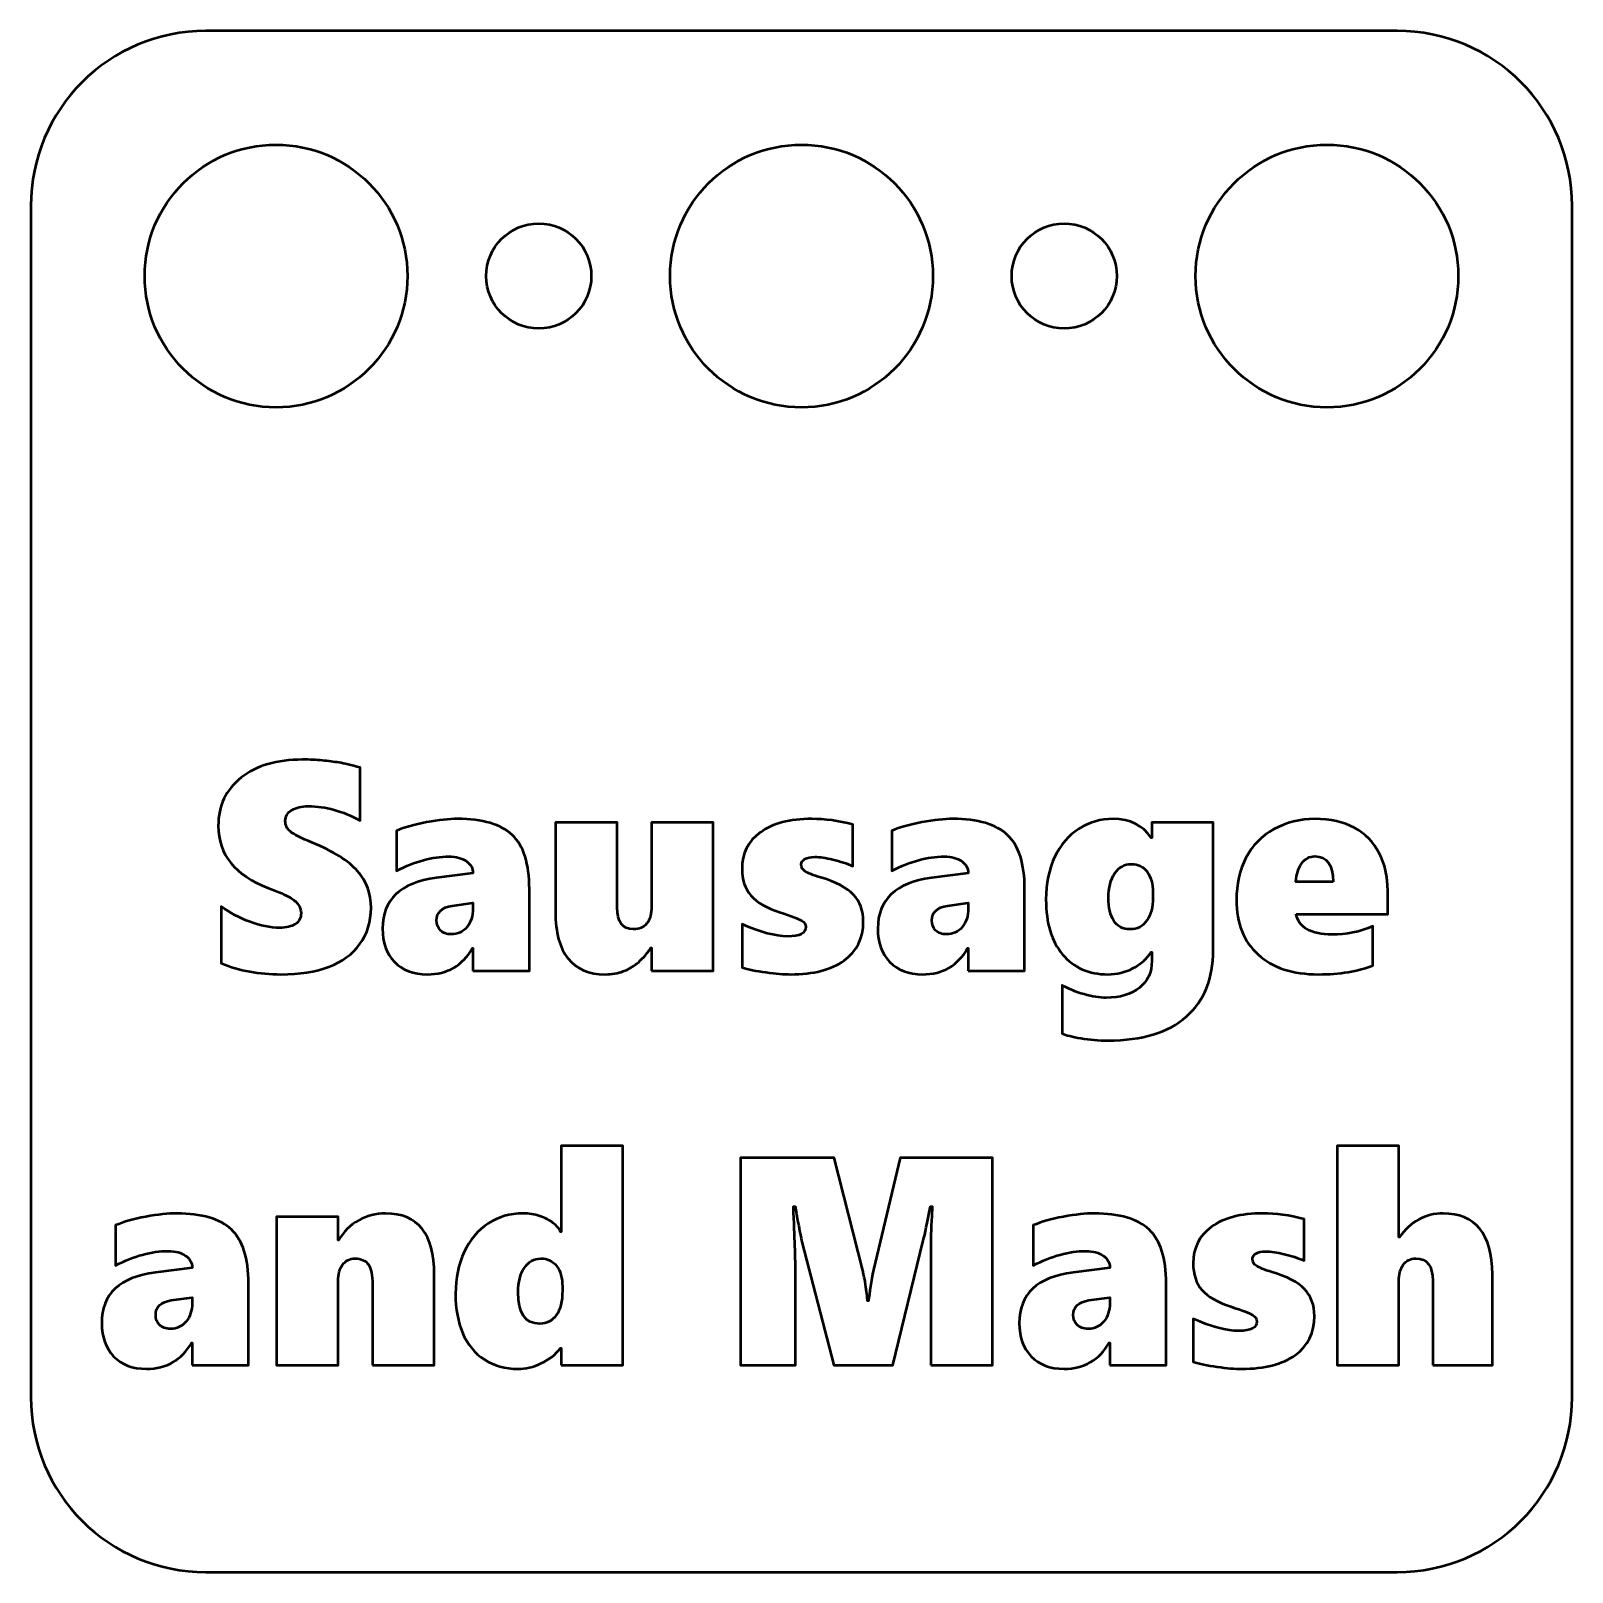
# Model space of a CAD drawing. Header units: centimetres. Extents: x -15.7 to 15.7, y -6.7 to 6.7.
# Drawn here: x 6.8 to 11.2, y -6.7 to -2.3 of the extents above; entities that cross this region are included whole.
import ezdxf

# ---------------------------------------------------------------- set-up
doc = ezdxf.new("R2010")
doc.units = ezdxf.units.CM
doc.header["$MEASUREMENT"] = 0
doc.layers.add('Layer 1', color=7, linetype='Continuous')

msp = doc.modelspace()

# ---------------------------------------------------------------- linework, layer by layer
at = {"layer": 'Layer 1', "lineweight": 53}
for centre, major_axis in [((7.50001, -3.00001), (0, 0.37501)), ((9.00001, -3.00001), (0, 0.37501)), ((10.50001, -3.00001), (0, 0.37501)), ((8.25, -3), (0, 0.15)), ((9.75, -3), (0, 0.15))]:
    msp.add_ellipse(centre, major_axis=major_axis, ratio=1, dxfattribs=at)
msp.add_open_spline([(6.8, -6.2), (6.8, -6.2), (6.8, -2.8), (6.8, -2.8), (6.8, -2.8), (6.8, -2.52386), (7.02386, -2.3), (7.3, -2.3), (7.3, -2.3), (7.3, -2.3), (10.7, -2.3), (10.7, -2.3), (10.7, -2.3), (10.97614, -2.3), (11.2, -2.52386), (11.2, -2.8), (11.2, -2.8), (11.2, -2.8), (11.2, -6.2), (11.2, -6.2), (11.2, -6.2), (11.2, -6.47614), (10.97614, -6.7), (10.7, -6.7), (10.7, -6.7), (10.7, -6.7), (7.3, -6.7), (7.3, -6.7), (7.3, -6.7), (7.02386, -6.7), (6.8, -6.47614), (6.8, -6.2)], degree=3, knots=[0, 0, 0, 0, 0.1111111, 0.1111111, 0.1111111, 0.1111111, 0.2222222, 0.2222222, 0.2222222, 0.2222222, 0.3333333, 0.3333333, 0.3333333, 0.3333333, 0.4444444, 0.4444444, 0.4444444, 0.4444444, 0.5555556, 0.5555556, 0.5555556, 0.5555556, 0.6666667, 0.6666667, 0.6666667, 0.6666667, 0.7777778, 0.7777778, 0.7777778, 0.7777778, 1, 1, 1, 1], dxfattribs=at)
at = {"layer": 'Layer 1', "color": 5, "lineweight": 53}
for points, knots in [([(7.77112, -4.80374), (7.77112, -4.84311), (7.76054, -4.8774), (7.73951, -4.90661), (7.73951, -4.90661), (7.71849, -4.93582), (7.68885, -4.95755), (7.65089, -4.97194), (7.65089, -4.97194), (7.61294, -4.98619), (7.56722, -4.99339), (7.51373, -4.99339), (7.51373, -4.99339), (7.45179, -4.99339), (7.39506, -4.98295), (7.34355, -4.96192), (7.34355, -4.96192), (7.34355, -4.96192), (7.34355, -4.7995), (7.34355, -4.7995), (7.34355, -4.7995), (7.36839, -4.81771), (7.39576, -4.83252), (7.42582, -4.84367), (7.42582, -4.84367), (7.45588, -4.85482), (7.48382, -4.86046), (7.50978, -4.86046), (7.50978, -4.86046), (7.52926, -4.86046), (7.5445, -4.85694), (7.55522, -4.84988), (7.55522, -4.84988), (7.56595, -4.84282), (7.57131, -4.83266), (7.57131, -4.81912), (7.57131, -4.81912), (7.57131, -4.80952), (7.56863, -4.80091), (7.56326, -4.79372), (7.56326, -4.79372), (7.5579, -4.78638), (7.54972, -4.77961), (7.53885, -4.77326), (7.53885, -4.77326), (7.52799, -4.76691), (7.50781, -4.75816), (7.47817, -4.74715), (7.47817, -4.74715), (7.38278, -4.71046), (7.33509, -4.65119), (7.33509, -4.56935), (7.33509, -4.56935), (7.33509, -4.51206), (7.35682, -4.4662), (7.40042, -4.43191), (7.40042, -4.43191), (7.44388, -4.39762), (7.5023, -4.3804), (7.57568, -4.3804), (7.57568, -4.3804), (7.59628, -4.3804), (7.61533, -4.38125), (7.63269, -4.38294), (7.63269, -4.38294), (7.65005, -4.38449), (7.66585, -4.38661), (7.6801, -4.38901), (7.6801, -4.38901), (7.69422, -4.39155), (7.71411, -4.39621), (7.7398, -4.40312), (7.7398, -4.40312), (7.7398, -4.40312), (7.7398, -4.55397), (7.7398, -4.55397), (7.7398, -4.55397), (7.68984, -4.52687), (7.64088, -4.51333), (7.59262, -4.51333), (7.59262, -4.51333), (7.57272, -4.51333), (7.55677, -4.517), (7.54464, -4.52448), (7.54464, -4.52448), (7.5325, -4.53195), (7.52643, -4.54211), (7.52643, -4.5551), (7.52643, -4.5551), (7.52643, -4.56737), (7.53137, -4.57768), (7.54111, -4.58586), (7.54111, -4.58586), (7.55085, -4.5939), (7.57131, -4.60449), (7.60249, -4.61747), (7.60249, -4.61747), (7.66388, -4.64216), (7.70734, -4.6694), (7.73288, -4.69889), (7.73288, -4.69889), (7.75842, -4.72824), (7.77112, -4.76324), (7.77112, -4.80374)], [0, 0, 0, 0, 0.037037, 0.037037, 0.037037, 0.037037, 0.0740741, 0.0740741, 0.0740741, 0.0740741, 0.1111111, 0.1111111, 0.1111111, 0.1111111, 0.1481481, 0.1481481, 0.1481481, 0.1481481, 0.1851852, 0.1851852, 0.1851852, 0.1851852, 0.2222222, 0.2222222, 0.2222222, 0.2222222, 0.2592593, 0.2592593, 0.2592593, 0.2592593, 0.2962963, 0.2962963, 0.2962963, 0.2962963, 0.3333333, 0.3333333, 0.3333333, 0.3333333, 0.3703704, 0.3703704, 0.3703704, 0.3703704, 0.4074074, 0.4074074, 0.4074074, 0.4074074, 0.4444444, 0.4444444, 0.4444444, 0.4444444, 0.4814815, 0.4814815, 0.4814815, 0.4814815, 0.5185185, 0.5185185, 0.5185185, 0.5185185, 0.5555556, 0.5555556, 0.5555556, 0.5555556, 0.5925926, 0.5925926, 0.5925926, 0.5925926, 0.6296296, 0.6296296, 0.6296296, 0.6296296, 0.6666667, 0.6666667, 0.6666667, 0.6666667, 0.7037037, 0.7037037, 0.7037037, 0.7037037, 0.7407407, 0.7407407, 0.7407407, 0.7407407, 0.7777778, 0.7777778, 0.7777778, 0.7777778, 0.8148148, 0.8148148, 0.8148148, 0.8148148, 0.8518519, 0.8518519, 0.8518519, 0.8518519, 0.8888889, 0.8888889, 0.8888889, 0.8888889, 0.9259259, 0.9259259, 0.9259259, 0.9259259, 1, 1, 1, 1]), ([(8.06223, -4.98323), (8.06223, -4.98323), (8.06223, -4.91888), (8.06223, -4.91888), (8.06223, -4.91888), (8.06223, -4.91888), (8.06054, -4.91888), (8.06054, -4.91888), (8.06054, -4.91888), (8.03246, -4.96855), (7.98956, -4.99339), (7.9317, -4.99339), (7.9317, -4.99339), (7.89177, -4.99339), (7.86044, -4.98154), (7.83786, -4.95783), (7.83786, -4.95783), (7.81529, -4.93412), (7.804, -4.90251), (7.804, -4.86286), (7.804, -4.86286), (7.804, -4.77975), (7.85508, -4.73149), (7.95724, -4.71836), (7.95724, -4.71836), (7.95724, -4.71836), (8.06223, -4.70468), (8.06223, -4.70468), (8.06223, -4.70468), (8.06223, -4.69085), (8.05602, -4.67942), (8.0436, -4.67053), (8.0436, -4.67053), (8.03133, -4.66164), (8.01468, -4.65726), (7.99365, -4.65726), (7.99365, -4.65726), (7.94638, -4.65726), (7.89642, -4.67081), (7.84379, -4.6979), (7.84379, -4.6979), (7.84379, -4.6979), (7.84379, -4.5836), (7.84379, -4.5836), (7.84379, -4.5836), (7.86665, -4.57372), (7.8953, -4.56554), (7.92973, -4.55919), (7.92973, -4.55919), (7.96416, -4.55284), (7.99365, -4.54973), (8.0182, -4.54973), (8.0182, -4.54973), (8.09003, -4.54973), (8.14224, -4.56512), (8.17456, -4.59588), (8.17456, -4.59588), (8.20687, -4.6265), (8.2231, -4.67786), (8.2231, -4.74969), (8.2231, -4.74969), (8.2231, -4.74969), (8.2231, -4.98323), (8.2231, -4.98323), (8.2231, -4.98323), (8.2231, -4.98323), (8.06223, -4.98323), (8.06223, -4.98323)], [0, 0, 0, 0, 0.0555556, 0.0555556, 0.0555556, 0.0555556, 0.1111111, 0.1111111, 0.1111111, 0.1111111, 0.1666667, 0.1666667, 0.1666667, 0.1666667, 0.2222222, 0.2222222, 0.2222222, 0.2222222, 0.2777778, 0.2777778, 0.2777778, 0.2777778, 0.3333333, 0.3333333, 0.3333333, 0.3333333, 0.3888889, 0.3888889, 0.3888889, 0.3888889, 0.4444444, 0.4444444, 0.4444444, 0.4444444, 0.5, 0.5, 0.5, 0.5, 0.5555556, 0.5555556, 0.5555556, 0.5555556, 0.6111111, 0.6111111, 0.6111111, 0.6111111, 0.6666667, 0.6666667, 0.6666667, 0.6666667, 0.7222222, 0.7222222, 0.7222222, 0.7222222, 0.7777778, 0.7777778, 0.7777778, 0.7777778, 0.8333333, 0.8333333, 0.8333333, 0.8333333, 0.8888889, 0.8888889, 0.8888889, 0.8888889, 1, 1, 1, 1]), ([(8.57192, -4.98323), (8.57192, -4.98323), (8.57192, -4.91804), (8.57192, -4.91804), (8.57192, -4.91804), (8.57192, -4.91804), (8.57023, -4.91804), (8.57023, -4.91804), (8.57023, -4.91804), (8.5557, -4.93807), (8.54257, -4.95275), (8.53086, -4.96206), (8.53086, -4.96206), (8.51915, -4.97138), (8.50588, -4.979), (8.49121, -4.98478), (8.49121, -4.98478), (8.47639, -4.99057), (8.45932, -4.99339), (8.4397, -4.99339), (8.4397, -4.99339), (8.39342, -4.99339), (8.35814, -4.97843), (8.33401, -4.94838), (8.33401, -4.94838), (8.30974, -4.91832), (8.2976, -4.87401), (8.2976, -4.81531), (8.2976, -4.81531), (8.2976, -4.81531), (8.2976, -4.55989), (8.2976, -4.55989), (8.2976, -4.55989), (8.2976, -4.55989), (8.47371, -4.55989), (8.47371, -4.55989), (8.47371, -4.55989), (8.47371, -4.55989), (8.47371, -4.80218), (8.47371, -4.80218), (8.47371, -4.80218), (8.47371, -4.84381), (8.48923, -4.8647), (8.52028, -4.8647), (8.52028, -4.8647), (8.53735, -4.8647), (8.55019, -4.85905), (8.55894, -4.84776), (8.55894, -4.84776), (8.56755, -4.83647), (8.57192, -4.82039), (8.57192, -4.79978), (8.57192, -4.79978), (8.57192, -4.79978), (8.57192, -4.55989), (8.57192, -4.55989), (8.57192, -4.55989), (8.57192, -4.55989), (8.74803, -4.55989), (8.74803, -4.55989), (8.74803, -4.55989), (8.74803, -4.55989), (8.74803, -4.98323), (8.74803, -4.98323), (8.74803, -4.98323), (8.74803, -4.98323), (8.57192, -4.98323), (8.57192, -4.98323)], [0, 0, 0, 0, 0.0555556, 0.0555556, 0.0555556, 0.0555556, 0.1111111, 0.1111111, 0.1111111, 0.1111111, 0.1666667, 0.1666667, 0.1666667, 0.1666667, 0.2222222, 0.2222222, 0.2222222, 0.2222222, 0.2777778, 0.2777778, 0.2777778, 0.2777778, 0.3333333, 0.3333333, 0.3333333, 0.3333333, 0.3888889, 0.3888889, 0.3888889, 0.3888889, 0.4444444, 0.4444444, 0.4444444, 0.4444444, 0.5, 0.5, 0.5, 0.5, 0.5555556, 0.5555556, 0.5555556, 0.5555556, 0.6111111, 0.6111111, 0.6111111, 0.6111111, 0.6666667, 0.6666667, 0.6666667, 0.6666667, 0.7222222, 0.7222222, 0.7222222, 0.7222222, 0.7777778, 0.7777778, 0.7777778, 0.7777778, 0.8333333, 0.8333333, 0.8333333, 0.8333333, 0.8888889, 0.8888889, 0.8888889, 0.8888889, 1, 1, 1, 1]), ([(9.17645, -4.84254), (9.17645, -4.89038), (9.15825, -4.92763), (9.1217, -4.95388), (9.1217, -4.95388), (9.08515, -4.98027), (9.03435, -4.99339), (8.96902, -4.99339), (8.96902, -4.99339), (8.94997, -4.99339), (8.92654, -4.99141), (8.8986, -4.9876), (8.8986, -4.9876), (8.87052, -4.98379), (8.8478, -4.97914), (8.83016, -4.97363), (8.83016, -4.97363), (8.83016, -4.97363), (8.83016, -4.8503), (8.83016, -4.8503), (8.83016, -4.8503), (8.88223, -4.87345), (8.9257, -4.88502), (8.96055, -4.88502), (8.96055, -4.88502), (8.99498, -4.88502), (9.0122, -4.87613), (9.0122, -4.85821), (9.0122, -4.85821), (9.0122, -4.85073), (9.00825, -4.84452), (9.0002, -4.83972), (9.0002, -4.83972), (8.9923, -4.83492), (8.97128, -4.82688), (8.93755, -4.81559), (8.93755, -4.81559), (8.90001, -4.80374), (8.87278, -4.78793), (8.8557, -4.76846), (8.8557, -4.76846), (8.83863, -4.74884), (8.83016, -4.7233), (8.83016, -4.69198), (8.83016, -4.69198), (8.83016, -4.64809), (8.84766, -4.61352), (8.88252, -4.58798), (8.88252, -4.58798), (8.91737, -4.56244), (8.96634, -4.54973), (9.02941, -4.54973), (9.02941, -4.54973), (9.06638, -4.54973), (9.10547, -4.5551), (9.14682, -4.56582), (9.14682, -4.56582), (9.14682, -4.56582), (9.14682, -4.68436), (9.14682, -4.68436), (9.14682, -4.68436), (9.12946, -4.67688), (9.11041, -4.67067), (9.08967, -4.66559), (9.08967, -4.66559), (9.06907, -4.66065), (9.05171, -4.65811), (9.0376, -4.65811), (9.0376, -4.65811), (9.02603, -4.65811), (9.01671, -4.66008), (9.0098, -4.66389), (9.0098, -4.66389), (9.00288, -4.6677), (8.9995, -4.67307), (8.9995, -4.67998), (8.9995, -4.67998), (8.9995, -4.68802), (9.00317, -4.69452), (9.01065, -4.69945), (9.01065, -4.69945), (9.01812, -4.70439), (9.03294, -4.71032), (9.05538, -4.71723), (9.05538, -4.71723), (9.09856, -4.72993), (9.1296, -4.74616), (9.14837, -4.76606), (9.14837, -4.76606), (9.16714, -4.78581), (9.17645, -4.81136), (9.17645, -4.84254)], [0, 0, 0, 0, 0.0416667, 0.0416667, 0.0416667, 0.0416667, 0.0833333, 0.0833333, 0.0833333, 0.0833333, 0.125, 0.125, 0.125, 0.125, 0.1666667, 0.1666667, 0.1666667, 0.1666667, 0.2083333, 0.2083333, 0.2083333, 0.2083333, 0.25, 0.25, 0.25, 0.25, 0.2916667, 0.2916667, 0.2916667, 0.2916667, 0.3333333, 0.3333333, 0.3333333, 0.3333333, 0.375, 0.375, 0.375, 0.375, 0.4166667, 0.4166667, 0.4166667, 0.4166667, 0.4583333, 0.4583333, 0.4583333, 0.4583333, 0.5, 0.5, 0.5, 0.5, 0.5416667, 0.5416667, 0.5416667, 0.5416667, 0.5833333, 0.5833333, 0.5833333, 0.5833333, 0.625, 0.625, 0.625, 0.625, 0.6666667, 0.6666667, 0.6666667, 0.6666667, 0.7083333, 0.7083333, 0.7083333, 0.7083333, 0.75, 0.75, 0.75, 0.75, 0.7916667, 0.7916667, 0.7916667, 0.7916667, 0.8333333, 0.8333333, 0.8333333, 0.8333333, 0.875, 0.875, 0.875, 0.875, 0.9166667, 0.9166667, 0.9166667, 0.9166667, 1, 1, 1, 1]), ([(9.47603, -4.98323), (9.47603, -4.98323), (9.47603, -4.91888), (9.47603, -4.91888), (9.47603, -4.91888), (9.47603, -4.91888), (9.47434, -4.91888), (9.47434, -4.91888), (9.47434, -4.91888), (9.44626, -4.96855), (9.40336, -4.99339), (9.3455, -4.99339), (9.3455, -4.99339), (9.30557, -4.99339), (9.27424, -4.98154), (9.25166, -4.95783), (9.25166, -4.95783), (9.22909, -4.93412), (9.2178, -4.90251), (9.2178, -4.86286), (9.2178, -4.86286), (9.2178, -4.77975), (9.26888, -4.73149), (9.37104, -4.71836), (9.37104, -4.71836), (9.37104, -4.71836), (9.47603, -4.70468), (9.47603, -4.70468), (9.47603, -4.70468), (9.47603, -4.69085), (9.46982, -4.67942), (9.4574, -4.67053), (9.4574, -4.67053), (9.44513, -4.66164), (9.42848, -4.65726), (9.40745, -4.65726), (9.40745, -4.65726), (9.36018, -4.65726), (9.31022, -4.67081), (9.25759, -4.6979), (9.25759, -4.6979), (9.25759, -4.6979), (9.25759, -4.5836), (9.25759, -4.5836), (9.25759, -4.5836), (9.28045, -4.57372), (9.3091, -4.56554), (9.34353, -4.55919), (9.34353, -4.55919), (9.37796, -4.55284), (9.40745, -4.54973), (9.432, -4.54973), (9.432, -4.54973), (9.50383, -4.54973), (9.55604, -4.56512), (9.58836, -4.59588), (9.58836, -4.59588), (9.62067, -4.6265), (9.6369, -4.67786), (9.6369, -4.74969), (9.6369, -4.74969), (9.6369, -4.74969), (9.6369, -4.98323), (9.6369, -4.98323), (9.6369, -4.98323), (9.6369, -4.98323), (9.47603, -4.98323), (9.47603, -4.98323)], [0, 0, 0, 0, 0.0555556, 0.0555556, 0.0555556, 0.0555556, 0.1111111, 0.1111111, 0.1111111, 0.1111111, 0.1666667, 0.1666667, 0.1666667, 0.1666667, 0.2222222, 0.2222222, 0.2222222, 0.2222222, 0.2777778, 0.2777778, 0.2777778, 0.2777778, 0.3333333, 0.3333333, 0.3333333, 0.3333333, 0.3888889, 0.3888889, 0.3888889, 0.3888889, 0.4444444, 0.4444444, 0.4444444, 0.4444444, 0.5, 0.5, 0.5, 0.5, 0.5555556, 0.5555556, 0.5555556, 0.5555556, 0.6111111, 0.6111111, 0.6111111, 0.6111111, 0.6666667, 0.6666667, 0.6666667, 0.6666667, 0.7222222, 0.7222222, 0.7222222, 0.7222222, 0.7777778, 0.7777778, 0.7777778, 0.7777778, 0.8333333, 0.8333333, 0.8333333, 0.8333333, 0.8888889, 0.8888889, 0.8888889, 0.8888889, 1, 1, 1, 1]), ([(10.17538, -4.9241), (10.17538, -5.00553), (10.14984, -5.06888), (10.09861, -5.11418), (10.09861, -5.11418), (10.04753, -5.15948), (9.97288, -5.1822), (9.87467, -5.1822), (9.87467, -5.1822), (9.84828, -5.1822), (9.8226, -5.18008), (9.79776, -5.17599), (9.79776, -5.17599), (9.77293, -5.1719), (9.75515, -5.16724), (9.74442, -5.16188), (9.74442, -5.16188), (9.74442, -5.16188), (9.74442, -5.02387), (9.74442, -5.02387), (9.74442, -5.02387), (9.76206, -5.03488), (9.78281, -5.04377), (9.80651, -5.0504), (9.80651, -5.0504), (9.83022, -5.05703), (9.85125, -5.06028), (9.86973, -5.06028), (9.86973, -5.06028), (9.90924, -5.06028), (9.94085, -5.05082), (9.96456, -5.03177), (9.96456, -5.03177), (9.98826, -5.01272), (10.00012, -4.98746), (10.00012, -4.956), (10.00012, -4.956), (10.00012, -4.956), (10.00012, -4.92989), (10.00012, -4.92989), (10.00012, -4.92989), (10.00012, -4.92989), (9.99842, -4.92989), (9.99842, -4.92989), (9.99842, -4.92989), (9.98572, -4.94908), (9.96837, -4.96446), (9.94621, -4.97603), (9.94621, -4.97603), (9.92392, -4.9876), (9.90021, -4.99339), (9.87481, -4.99339), (9.87481, -4.99339), (9.8202, -4.99339), (9.77716, -4.97448), (9.74541, -4.93652), (9.74541, -4.93652), (9.71366, -4.8987), (9.69786, -4.84649), (9.69786, -4.77989), (9.69786, -4.77989), (9.69786, -4.73417), (9.70618, -4.69381), (9.72269, -4.65881), (9.72269, -4.65881), (9.7392, -4.62382), (9.7622, -4.59687), (9.7917, -4.5781), (9.7917, -4.5781), (9.82119, -4.55919), (9.85379, -4.54973), (9.88935, -4.54973), (9.88935, -4.54973), (9.93803, -4.54973), (9.97444, -4.5678), (9.99842, -4.60392), (9.99842, -4.60392), (9.99842, -4.60392), (10.00012, -4.60392), (10.00012, -4.60392), (10.00012, -4.60392), (10.00012, -4.60392), (10.00012, -4.55989), (10.00012, -4.55989), (10.00012, -4.55989), (10.00012, -4.55989), (10.17538, -4.55989), (10.17538, -4.55989), (10.17538, -4.55989), (10.17538, -4.55989), (10.17538, -4.9241), (10.17538, -4.9241)], [0, 0, 0, 0, 0.0416667, 0.0416667, 0.0416667, 0.0416667, 0.0833333, 0.0833333, 0.0833333, 0.0833333, 0.125, 0.125, 0.125, 0.125, 0.1666667, 0.1666667, 0.1666667, 0.1666667, 0.2083333, 0.2083333, 0.2083333, 0.2083333, 0.25, 0.25, 0.25, 0.25, 0.2916667, 0.2916667, 0.2916667, 0.2916667, 0.3333333, 0.3333333, 0.3333333, 0.3333333, 0.375, 0.375, 0.375, 0.375, 0.4166667, 0.4166667, 0.4166667, 0.4166667, 0.4583333, 0.4583333, 0.4583333, 0.4583333, 0.5, 0.5, 0.5, 0.5, 0.5416667, 0.5416667, 0.5416667, 0.5416667, 0.5833333, 0.5833333, 0.5833333, 0.5833333, 0.625, 0.625, 0.625, 0.625, 0.6666667, 0.6666667, 0.6666667, 0.6666667, 0.7083333, 0.7083333, 0.7083333, 0.7083333, 0.75, 0.75, 0.75, 0.75, 0.7916667, 0.7916667, 0.7916667, 0.7916667, 0.8333333, 0.8333333, 0.8333333, 0.8333333, 0.875, 0.875, 0.875, 0.875, 0.9166667, 0.9166667, 0.9166667, 0.9166667, 1, 1, 1, 1]), ([(10.41174, -4.82152), (10.41484, -4.83972), (10.42528, -4.85397), (10.44321, -4.86441), (10.44321, -4.86441), (10.46113, -4.87472), (10.48483, -4.87994), (10.51433, -4.87994), (10.51433, -4.87994), (10.55539, -4.87994), (10.59434, -4.87203), (10.63102, -4.85623), (10.63102, -4.85623), (10.63102, -4.85623), (10.63102, -4.96771), (10.63102, -4.96771), (10.63102, -4.96771), (10.58827, -4.98478), (10.53648, -4.99339), (10.47552, -4.99339), (10.47552, -4.99339), (10.40172, -4.99339), (10.34429, -4.97448), (10.30322, -4.9368), (10.30322, -4.9368), (10.26216, -4.89913), (10.24156, -4.8472), (10.24156, -4.78102), (10.24156, -4.78102), (10.24156, -4.73558), (10.25059, -4.6955), (10.26865, -4.66079), (10.26865, -4.66079), (10.28671, -4.62622), (10.31338, -4.59898), (10.3488, -4.57923), (10.3488, -4.57923), (10.38422, -4.55961), (10.42317, -4.54973), (10.46592, -4.54973), (10.46592, -4.54973), (10.50967, -4.54973), (10.5472, -4.5582), (10.57839, -4.57528), (10.57839, -4.57528), (10.60943, -4.59235), (10.63314, -4.61634), (10.64923, -4.64724), (10.64923, -4.64724), (10.66532, -4.67801), (10.67336, -4.71413), (10.67336, -4.75548), (10.67336, -4.75548), (10.67336, -4.75548), (10.67336, -4.82152), (10.67336, -4.82152), (10.67336, -4.82152), (10.67336, -4.82152), (10.41174, -4.82152), (10.41174, -4.82152)], [0, 0, 0, 0, 0.0625, 0.0625, 0.0625, 0.0625, 0.125, 0.125, 0.125, 0.125, 0.1875, 0.1875, 0.1875, 0.1875, 0.25, 0.25, 0.25, 0.25, 0.3125, 0.3125, 0.3125, 0.3125, 0.375, 0.375, 0.375, 0.375, 0.4375, 0.4375, 0.4375, 0.4375, 0.5, 0.5, 0.5, 0.5, 0.5625, 0.5625, 0.5625, 0.5625, 0.625, 0.625, 0.625, 0.625, 0.6875, 0.6875, 0.6875, 0.6875, 0.75, 0.75, 0.75, 0.75, 0.8125, 0.8125, 0.8125, 0.8125, 0.875, 0.875, 0.875, 0.875, 1, 1, 1, 1]), ([(10.51757, -4.72923), (10.51757, -4.68069), (10.50007, -4.65642), (10.46508, -4.65642), (10.46508, -4.65642), (10.4504, -4.65642), (10.43827, -4.66305), (10.42825, -4.67631), (10.42825, -4.67631), (10.41837, -4.68972), (10.41258, -4.70722), (10.41089, -4.72923), (10.41089, -4.72923), (10.41089, -4.72923), (10.51757, -4.72923), (10.51757, -4.72923)], [0, 0, 0, 0, 0.2, 0.2, 0.2, 0.2, 0.4, 0.4, 0.4, 0.4, 0.6, 0.6, 0.6, 0.6, 1, 1, 1, 1]), ([(10.00308, -4.75957), (10.00308, -4.73473), (9.99744, -4.71498), (9.98629, -4.7003), (9.98629, -4.7003), (9.97514, -4.68577), (9.96032, -4.67843), (9.94184, -4.67843), (9.94184, -4.67843), (9.92194, -4.67843), (9.90614, -4.68732), (9.89428, -4.70496), (9.89428, -4.70496), (9.88243, -4.7226), (9.8765, -4.74616), (9.8765, -4.77565), (9.8765, -4.77565), (9.8765, -4.80303), (9.88144, -4.82462), (9.89132, -4.84071), (9.89132, -4.84071), (9.90134, -4.85665), (9.917, -4.8647), (9.93859, -4.8647), (9.93859, -4.8647), (9.95863, -4.8647), (9.97444, -4.85651), (9.98587, -4.84), (9.98587, -4.84), (9.9973, -4.82363), (10.00308, -4.80162), (10.00308, -4.7741), (10.00308, -4.7741), (10.00308, -4.7741), (10.00308, -4.75957), (10.00308, -4.75957)], [0, 0, 0, 0, 0.1, 0.1, 0.1, 0.1, 0.2, 0.2, 0.2, 0.2, 0.3, 0.3, 0.3, 0.3, 0.4, 0.4, 0.4, 0.4, 0.5, 0.5, 0.5, 0.5, 0.6, 0.6, 0.6, 0.6, 0.7, 0.7, 0.7, 0.7, 0.8, 0.8, 0.8, 0.8, 1, 1, 1, 1]), ([(7.95809, -4.83944), (7.95809, -4.85101), (7.96176, -4.86046), (7.9691, -4.86794), (7.9691, -4.86794), (7.97629, -4.87542), (7.98674, -4.87909), (8.00028, -4.87909), (8.00028, -4.87909), (8.01877, -4.87909), (8.03359, -4.87218), (8.04502, -4.85835), (8.04502, -4.85835), (8.05645, -4.84466), (8.06223, -4.82702), (8.06223, -4.80543), (8.06223, -4.80543), (8.06223, -4.80543), (8.06223, -4.78934), (8.06223, -4.78934), (8.06223, -4.78934), (8.06223, -4.78934), (8.00268, -4.79767), (8.00268, -4.79767), (8.00268, -4.79767), (7.97291, -4.80261), (7.95809, -4.81644), (7.95809, -4.83944)], [0, 0, 0, 0, 0.125, 0.125, 0.125, 0.125, 0.25, 0.25, 0.25, 0.25, 0.375, 0.375, 0.375, 0.375, 0.5, 0.5, 0.5, 0.5, 0.625, 0.625, 0.625, 0.625, 0.75, 0.75, 0.75, 0.75, 1, 1, 1, 1]), ([(9.37189, -4.83944), (9.37189, -4.85101), (9.37556, -4.86046), (9.3829, -4.86794), (9.3829, -4.86794), (9.39009, -4.87542), (9.40054, -4.87909), (9.41408, -4.87909), (9.41408, -4.87909), (9.43257, -4.87909), (9.44739, -4.87218), (9.45882, -4.85835), (9.45882, -4.85835), (9.47025, -4.84466), (9.47603, -4.82702), (9.47603, -4.80543), (9.47603, -4.80543), (9.47603, -4.80543), (9.47603, -4.78934), (9.47603, -4.78934), (9.47603, -4.78934), (9.47603, -4.78934), (9.41648, -4.79767), (9.41648, -4.79767), (9.41648, -4.79767), (9.38671, -4.80261), (9.37189, -4.81644), (9.37189, -4.83944)], [0, 0, 0, 0, 0.125, 0.125, 0.125, 0.125, 0.25, 0.25, 0.25, 0.25, 0.375, 0.375, 0.375, 0.375, 0.5, 0.5, 0.5, 0.5, 0.625, 0.625, 0.625, 0.625, 0.75, 0.75, 0.75, 0.75, 1, 1, 1, 1]), ([(8.31384, -6.10944), (8.31384, -6.10944), (8.31384, -6.06033), (8.31384, -6.06033), (8.31384, -6.06033), (8.31384, -6.06033), (8.31215, -6.06033), (8.31215, -6.06033), (8.31215, -6.06033), (8.29818, -6.07868), (8.27983, -6.09321), (8.25726, -6.1038), (8.25726, -6.1038), (8.23454, -6.11438), (8.21224, -6.1196), (8.19023, -6.1196), (8.19023, -6.1196), (8.1541, -6.1196), (8.12221, -6.11071), (8.09469, -6.09293), (8.09469, -6.09293), (8.06718, -6.07515), (8.04658, -6.05031), (8.03289, -6.01842), (8.03289, -6.01842), (8.0192, -5.98639), (8.01243, -5.94871), (8.01243, -5.90525), (8.01243, -5.90525), (8.01243, -5.86038), (8.02061, -5.82058), (8.03684, -5.78587), (8.03684, -5.78587), (8.05307, -5.75116), (8.07593, -5.72421), (8.10542, -5.70487), (8.10542, -5.70487), (8.13491, -5.68554), (8.16807, -5.67594), (8.20462, -5.67594), (8.20462, -5.67594), (8.22212, -5.67594), (8.23806, -5.67848), (8.25288, -5.68342), (8.25288, -5.68342), (8.26756, -5.68836), (8.2804, -5.695), (8.29126, -5.70346), (8.29126, -5.70346), (8.30213, -5.71179), (8.30918, -5.72011), (8.31215, -5.72844), (8.31215, -5.72844), (8.31215, -5.72844), (8.31384, -5.72844), (8.31384, -5.72844), (8.31384, -5.72844), (8.31384, -5.72844), (8.31384, -5.4829), (8.31384, -5.4829), (8.31384, -5.4829), (8.31384, -5.4829), (8.48995, -5.4829), (8.48995, -5.4829), (8.48995, -5.4829), (8.48995, -5.4829), (8.48995, -6.10944), (8.48995, -6.10944), (8.48995, -6.10944), (8.48995, -6.10944), (8.31384, -6.10944), (8.31384, -6.10944)], [0, 0, 0, 0, 0.0526316, 0.0526316, 0.0526316, 0.0526316, 0.1052632, 0.1052632, 0.1052632, 0.1052632, 0.1578947, 0.1578947, 0.1578947, 0.1578947, 0.2105263, 0.2105263, 0.2105263, 0.2105263, 0.2631579, 0.2631579, 0.2631579, 0.2631579, 0.3157895, 0.3157895, 0.3157895, 0.3157895, 0.3684211, 0.3684211, 0.3684211, 0.3684211, 0.4210526, 0.4210526, 0.4210526, 0.4210526, 0.4736842, 0.4736842, 0.4736842, 0.4736842, 0.5263158, 0.5263158, 0.5263158, 0.5263158, 0.5789474, 0.5789474, 0.5789474, 0.5789474, 0.6315789, 0.6315789, 0.6315789, 0.6315789, 0.6842105, 0.6842105, 0.6842105, 0.6842105, 0.7368421, 0.7368421, 0.7368421, 0.7368421, 0.7894737, 0.7894737, 0.7894737, 0.7894737, 0.8421053, 0.8421053, 0.8421053, 0.8421053, 0.8947368, 0.8947368, 0.8947368, 0.8947368, 1, 1, 1, 1]), ([(10.80191, -6.10944), (10.80191, -6.10944), (10.80191, -5.86786), (10.80191, -5.86786), (10.80191, -5.86786), (10.80191, -5.82566), (10.78582, -5.80464), (10.75365, -5.80464), (10.75365, -5.80464), (10.73799, -5.80464), (10.72599, -5.81057), (10.71781, -5.82256), (10.71781, -5.82256), (10.70948, -5.83455), (10.70539, -5.84994), (10.70539, -5.8687), (10.70539, -5.8687), (10.70539, -5.8687), (10.70539, -6.10944), (10.70539, -6.10944), (10.70539, -6.10944), (10.70539, -6.10944), (10.52928, -6.10944), (10.52928, -6.10944), (10.52928, -6.10944), (10.52928, -6.10944), (10.52928, -5.4829), (10.52928, -5.4829), (10.52928, -5.4829), (10.52928, -5.4829), (10.70539, -5.4829), (10.70539, -5.4829), (10.70539, -5.4829), (10.70539, -5.4829), (10.70539, -5.74368), (10.70539, -5.74368), (10.70539, -5.74368), (10.70539, -5.74368), (10.70708, -5.74368), (10.70708, -5.74368), (10.70708, -5.74368), (10.72218, -5.72195), (10.74053, -5.70516), (10.76212, -5.69344), (10.76212, -5.69344), (10.78371, -5.68173), (10.80699, -5.67594), (10.83169, -5.67594), (10.83169, -5.67594), (10.87741, -5.67594), (10.91226, -5.69062), (10.93611, -5.71997), (10.93611, -5.71997), (10.9601, -5.74932), (10.97209, -5.7925), (10.97209, -5.84951), (10.97209, -5.84951), (10.97209, -5.84951), (10.97209, -6.10944), (10.97209, -6.10944), (10.97209, -6.10944), (10.97209, -6.10944), (10.80191, -6.10944), (10.80191, -6.10944)], [0, 0, 0, 0, 0.0588235, 0.0588235, 0.0588235, 0.0588235, 0.1176471, 0.1176471, 0.1176471, 0.1176471, 0.1764706, 0.1764706, 0.1764706, 0.1764706, 0.2352941, 0.2352941, 0.2352941, 0.2352941, 0.2941176, 0.2941176, 0.2941176, 0.2941176, 0.3529412, 0.3529412, 0.3529412, 0.3529412, 0.4117647, 0.4117647, 0.4117647, 0.4117647, 0.4705882, 0.4705882, 0.4705882, 0.4705882, 0.5294118, 0.5294118, 0.5294118, 0.5294118, 0.5882353, 0.5882353, 0.5882353, 0.5882353, 0.6470588, 0.6470588, 0.6470588, 0.6470588, 0.7058824, 0.7058824, 0.7058824, 0.7058824, 0.7647059, 0.7647059, 0.7647059, 0.7647059, 0.8235294, 0.8235294, 0.8235294, 0.8235294, 0.8823529, 0.8823529, 0.8823529, 0.8823529, 1, 1, 1, 1]), ([(9.36879, -6.10944), (9.36879, -6.10944), (9.36879, -5.7846), (9.36879, -5.7846), (9.36879, -5.7846), (9.36879, -5.75398), (9.36977, -5.7204), (9.37161, -5.68371), (9.37161, -5.68371), (9.37161, -5.68371), (9.37288, -5.65647), (9.37288, -5.65647), (9.37288, -5.65647), (9.37288, -5.65647), (9.36794, -5.65647), (9.36794, -5.65647), (9.36794, -5.65647), (9.35919, -5.70304), (9.35242, -5.73521), (9.34776, -5.75313), (9.34776, -5.75313), (9.34776, -5.75313), (9.26041, -6.10944), (9.26041, -6.10944), (9.26041, -6.10944), (9.26041, -6.10944), (9.09263, -6.10944), (9.09263, -6.10944), (9.09263, -6.10944), (9.09263, -6.10944), (9.00133, -5.75737), (9.00133, -5.75737), (9.00133, -5.75737), (8.99879, -5.74848), (8.9923, -5.71489), (8.98186, -5.65647), (8.98186, -5.65647), (8.98186, -5.65647), (8.97692, -5.65647), (8.97692, -5.65647), (8.97692, -5.65647), (8.98073, -5.74904), (8.9827, -5.8069), (8.9827, -5.83004), (8.9827, -5.83004), (8.9827, -5.83004), (8.9827, -6.10944), (8.9827, -6.10944), (8.9827, -6.10944), (8.9827, -6.10944), (8.82607, -6.10944), (8.82607, -6.10944), (8.82607, -6.10944), (8.82607, -6.10944), (8.82607, -5.51677), (8.82607, -5.51677), (8.82607, -5.51677), (8.82607, -5.51677), (9.09348, -5.51677), (9.09348, -5.51677), (9.09348, -5.51677), (9.09348, -5.51677), (9.1749, -5.83851), (9.1749, -5.83851), (9.1749, -5.83851), (9.17687, -5.84514), (9.17941, -5.85854), (9.18266, -5.87886), (9.18266, -5.87886), (9.18576, -5.89904), (9.18774, -5.91471), (9.18859, -5.92571), (9.18859, -5.92571), (9.18859, -5.92571), (9.19113, -5.92571), (9.19113, -5.92571), (9.19113, -5.92571), (9.19409, -5.90059), (9.19889, -5.8711), (9.20552, -5.83695), (9.20552, -5.83695), (9.20552, -5.83695), (9.28158, -5.51677), (9.28158, -5.51677), (9.28158, -5.51677), (9.28158, -5.51677), (9.54489, -5.51677), (9.54489, -5.51677), (9.54489, -5.51677), (9.54489, -5.51677), (9.54489, -6.10944), (9.54489, -6.10944), (9.54489, -6.10944), (9.54489, -6.10944), (9.36879, -6.10944), (9.36879, -6.10944)], [0, 0, 0, 0, 0.04, 0.04, 0.04, 0.04, 0.08, 0.08, 0.08, 0.08, 0.12, 0.12, 0.12, 0.12, 0.16, 0.16, 0.16, 0.16, 0.2, 0.2, 0.2, 0.2, 0.24, 0.24, 0.24, 0.24, 0.28, 0.28, 0.28, 0.28, 0.32, 0.32, 0.32, 0.32, 0.36, 0.36, 0.36, 0.36, 0.4, 0.4, 0.4, 0.4, 0.44, 0.44, 0.44, 0.44, 0.48, 0.48, 0.48, 0.48, 0.52, 0.52, 0.52, 0.52, 0.56, 0.56, 0.56, 0.56, 0.6, 0.6, 0.6, 0.6, 0.64, 0.64, 0.64, 0.64, 0.68, 0.68, 0.68, 0.68, 0.72, 0.72, 0.72, 0.72, 0.76, 0.76, 0.76, 0.76, 0.8, 0.8, 0.8, 0.8, 0.84, 0.84, 0.84, 0.84, 0.88, 0.88, 0.88, 0.88, 0.92, 0.92, 0.92, 0.92, 1, 1, 1, 1]), ([(7.26058, -6.10944), (7.26058, -6.10944), (7.26058, -6.04509), (7.26058, -6.04509), (7.26058, -6.04509), (7.26058, -6.04509), (7.25889, -6.04509), (7.25889, -6.04509), (7.25889, -6.04509), (7.23081, -6.09476), (7.18791, -6.1196), (7.13005, -6.1196), (7.13005, -6.1196), (7.09012, -6.1196), (7.05879, -6.10775), (7.03621, -6.08404), (7.03621, -6.08404), (7.01364, -6.06033), (7.00235, -6.02872), (7.00235, -5.98907), (7.00235, -5.98907), (7.00235, -5.90596), (7.05343, -5.8577), (7.15559, -5.84457), (7.15559, -5.84457), (7.15559, -5.84457), (7.26058, -5.83089), (7.26058, -5.83089), (7.26058, -5.83089), (7.26058, -5.81706), (7.25437, -5.80563), (7.24195, -5.79674), (7.24195, -5.79674), (7.22968, -5.78785), (7.21303, -5.78347), (7.192, -5.78347), (7.192, -5.78347), (7.14473, -5.78347), (7.09477, -5.79702), (7.04214, -5.82411), (7.04214, -5.82411), (7.04214, -5.82411), (7.04214, -5.70981), (7.04214, -5.70981), (7.04214, -5.70981), (7.065, -5.69993), (7.09365, -5.69175), (7.12808, -5.6854), (7.12808, -5.6854), (7.16251, -5.67905), (7.192, -5.67594), (7.21655, -5.67594), (7.21655, -5.67594), (7.28838, -5.67594), (7.34059, -5.69133), (7.37291, -5.72209), (7.37291, -5.72209), (7.40522, -5.75271), (7.42145, -5.80407), (7.42145, -5.8759), (7.42145, -5.8759), (7.42145, -5.8759), (7.42145, -6.10944), (7.42145, -6.10944), (7.42145, -6.10944), (7.42145, -6.10944), (7.26058, -6.10944), (7.26058, -6.10944)], [0, 0, 0, 0, 0.0555556, 0.0555556, 0.0555556, 0.0555556, 0.1111111, 0.1111111, 0.1111111, 0.1111111, 0.1666667, 0.1666667, 0.1666667, 0.1666667, 0.2222222, 0.2222222, 0.2222222, 0.2222222, 0.2777778, 0.2777778, 0.2777778, 0.2777778, 0.3333333, 0.3333333, 0.3333333, 0.3333333, 0.3888889, 0.3888889, 0.3888889, 0.3888889, 0.4444444, 0.4444444, 0.4444444, 0.4444444, 0.5, 0.5, 0.5, 0.5, 0.5555556, 0.5555556, 0.5555556, 0.5555556, 0.6111111, 0.6111111, 0.6111111, 0.6111111, 0.6666667, 0.6666667, 0.6666667, 0.6666667, 0.7222222, 0.7222222, 0.7222222, 0.7222222, 0.7777778, 0.7777778, 0.7777778, 0.7777778, 0.8333333, 0.8333333, 0.8333333, 0.8333333, 0.8888889, 0.8888889, 0.8888889, 0.8888889, 1, 1, 1, 1]), ([(7.77535, -6.10944), (7.77535, -6.10944), (7.77535, -5.8783), (7.77535, -5.8783), (7.77535, -5.8783), (7.77535, -5.85205), (7.7714, -5.83328), (7.76364, -5.82185), (7.76364, -5.82185), (7.75574, -5.81042), (7.74304, -5.80464), (7.7254, -5.80464), (7.7254, -5.80464), (7.7103, -5.80464), (7.69845, -5.81057), (7.68998, -5.82242), (7.68998, -5.82242), (7.68137, -5.83427), (7.67714, -5.84951), (7.67714, -5.86786), (7.67714, -5.86786), (7.67714, -5.86786), (7.67714, -6.10944), (7.67714, -6.10944), (7.67714, -6.10944), (7.67714, -6.10944), (7.50103, -6.10944), (7.50103, -6.10944), (7.50103, -6.10944), (7.50103, -6.10944), (7.50103, -5.6861), (7.50103, -5.6861), (7.50103, -5.6861), (7.50103, -5.6861), (7.67714, -5.6861), (7.67714, -5.6861), (7.67714, -5.6861), (7.67714, -5.6861), (7.67714, -5.75215), (7.67714, -5.75215), (7.67714, -5.75215), (7.67714, -5.75215), (7.67883, -5.75215), (7.67883, -5.75215), (7.67883, -5.75215), (7.6928, -5.72802), (7.71171, -5.70925), (7.73542, -5.69598), (7.73542, -5.69598), (7.75913, -5.68258), (7.78481, -5.67594), (7.81261, -5.67594), (7.81261, -5.67594), (7.90518, -5.67594), (7.95146, -5.73437), (7.95146, -5.85121), (7.95146, -5.85121), (7.95146, -5.85121), (7.95146, -6.10944), (7.95146, -6.10944), (7.95146, -6.10944), (7.95146, -6.10944), (7.77535, -6.10944), (7.77535, -6.10944)], [0, 0, 0, 0, 0.0588235, 0.0588235, 0.0588235, 0.0588235, 0.1176471, 0.1176471, 0.1176471, 0.1176471, 0.1764706, 0.1764706, 0.1764706, 0.1764706, 0.2352941, 0.2352941, 0.2352941, 0.2352941, 0.2941176, 0.2941176, 0.2941176, 0.2941176, 0.3529412, 0.3529412, 0.3529412, 0.3529412, 0.4117647, 0.4117647, 0.4117647, 0.4117647, 0.4705882, 0.4705882, 0.4705882, 0.4705882, 0.5294118, 0.5294118, 0.5294118, 0.5294118, 0.5882353, 0.5882353, 0.5882353, 0.5882353, 0.6470588, 0.6470588, 0.6470588, 0.6470588, 0.7058824, 0.7058824, 0.7058824, 0.7058824, 0.7647059, 0.7647059, 0.7647059, 0.7647059, 0.8235294, 0.8235294, 0.8235294, 0.8235294, 0.8823529, 0.8823529, 0.8823529, 0.8823529, 1, 1, 1, 1]), ([(9.88003, -6.10944), (9.88003, -6.10944), (9.88003, -6.04509), (9.88003, -6.04509), (9.88003, -6.04509), (9.88003, -6.04509), (9.87834, -6.04509), (9.87834, -6.04509), (9.87834, -6.04509), (9.85026, -6.09476), (9.80736, -6.1196), (9.7495, -6.1196), (9.7495, -6.1196), (9.70957, -6.1196), (9.67824, -6.10775), (9.65566, -6.08404), (9.65566, -6.08404), (9.63309, -6.06033), (9.6218, -6.02872), (9.6218, -5.98907), (9.6218, -5.98907), (9.6218, -5.90596), (9.67288, -5.8577), (9.77504, -5.84457), (9.77504, -5.84457), (9.77504, -5.84457), (9.88003, -5.83089), (9.88003, -5.83089), (9.88003, -5.83089), (9.88003, -5.81706), (9.87382, -5.80563), (9.8614, -5.79674), (9.8614, -5.79674), (9.84913, -5.78785), (9.83248, -5.78347), (9.81145, -5.78347), (9.81145, -5.78347), (9.76418, -5.78347), (9.71422, -5.79702), (9.66159, -5.82411), (9.66159, -5.82411), (9.66159, -5.82411), (9.66159, -5.70981), (9.66159, -5.70981), (9.66159, -5.70981), (9.68445, -5.69993), (9.7131, -5.69175), (9.74753, -5.6854), (9.74753, -5.6854), (9.78196, -5.67905), (9.81145, -5.67594), (9.836, -5.67594), (9.836, -5.67594), (9.90783, -5.67594), (9.96004, -5.69133), (9.99236, -5.72209), (9.99236, -5.72209), (10.02467, -5.75271), (10.0409, -5.80407), (10.0409, -5.8759), (10.0409, -5.8759), (10.0409, -5.8759), (10.0409, -6.10944), (10.0409, -6.10944), (10.0409, -6.10944), (10.0409, -6.10944), (9.88003, -6.10944), (9.88003, -6.10944)], [0, 0, 0, 0, 0.0555556, 0.0555556, 0.0555556, 0.0555556, 0.1111111, 0.1111111, 0.1111111, 0.1111111, 0.1666667, 0.1666667, 0.1666667, 0.1666667, 0.2222222, 0.2222222, 0.2222222, 0.2222222, 0.2777778, 0.2777778, 0.2777778, 0.2777778, 0.3333333, 0.3333333, 0.3333333, 0.3333333, 0.3888889, 0.3888889, 0.3888889, 0.3888889, 0.4444444, 0.4444444, 0.4444444, 0.4444444, 0.5, 0.5, 0.5, 0.5, 0.5555556, 0.5555556, 0.5555556, 0.5555556, 0.6111111, 0.6111111, 0.6111111, 0.6111111, 0.6666667, 0.6666667, 0.6666667, 0.6666667, 0.7222222, 0.7222222, 0.7222222, 0.7222222, 0.7777778, 0.7777778, 0.7777778, 0.7777778, 0.8333333, 0.8333333, 0.8333333, 0.8333333, 0.8888889, 0.8888889, 0.8888889, 0.8888889, 1, 1, 1, 1]), ([(10.46423, -5.96875), (10.46423, -6.01659), (10.44603, -6.05384), (10.40948, -6.08009), (10.40948, -6.08009), (10.37293, -6.10648), (10.32213, -6.1196), (10.2568, -6.1196), (10.2568, -6.1196), (10.23775, -6.1196), (10.21432, -6.11762), (10.18638, -6.11381), (10.18638, -6.11381), (10.1583, -6.11), (10.13558, -6.10535), (10.11794, -6.09984), (10.11794, -6.09984), (10.11794, -6.09984), (10.11794, -5.97651), (10.11794, -5.97651), (10.11794, -5.97651), (10.17001, -5.99966), (10.21348, -6.01123), (10.24833, -6.01123), (10.24833, -6.01123), (10.28276, -6.01123), (10.29998, -6.00234), (10.29998, -5.98442), (10.29998, -5.98442), (10.29998, -5.97694), (10.29603, -5.97073), (10.28798, -5.96593), (10.28798, -5.96593), (10.28008, -5.96113), (10.25906, -5.95309), (10.22533, -5.9418), (10.22533, -5.9418), (10.18779, -5.92995), (10.16056, -5.91414), (10.14348, -5.89467), (10.14348, -5.89467), (10.12641, -5.87505), (10.11794, -5.84951), (10.11794, -5.81819), (10.11794, -5.81819), (10.11794, -5.7743), (10.13544, -5.73973), (10.1703, -5.71419), (10.1703, -5.71419), (10.20515, -5.68865), (10.25412, -5.67594), (10.31719, -5.67594), (10.31719, -5.67594), (10.35416, -5.67594), (10.39325, -5.68131), (10.4346, -5.69203), (10.4346, -5.69203), (10.4346, -5.69203), (10.4346, -5.81057), (10.4346, -5.81057), (10.4346, -5.81057), (10.41724, -5.80309), (10.39819, -5.79688), (10.37745, -5.7918), (10.37745, -5.7918), (10.35685, -5.78686), (10.33949, -5.78432), (10.32538, -5.78432), (10.32538, -5.78432), (10.31381, -5.78432), (10.30449, -5.78629), (10.29758, -5.7901), (10.29758, -5.7901), (10.29066, -5.79391), (10.28728, -5.79928), (10.28728, -5.80619), (10.28728, -5.80619), (10.28728, -5.81423), (10.29095, -5.82073), (10.29843, -5.82566), (10.29843, -5.82566), (10.3059, -5.8306), (10.32072, -5.83653), (10.34316, -5.84344), (10.34316, -5.84344), (10.38634, -5.85614), (10.41738, -5.87237), (10.43615, -5.89227), (10.43615, -5.89227), (10.45492, -5.91202), (10.46423, -5.93757), (10.46423, -5.96875)], [0, 0, 0, 0, 0.0416667, 0.0416667, 0.0416667, 0.0416667, 0.0833333, 0.0833333, 0.0833333, 0.0833333, 0.125, 0.125, 0.125, 0.125, 0.1666667, 0.1666667, 0.1666667, 0.1666667, 0.2083333, 0.2083333, 0.2083333, 0.2083333, 0.25, 0.25, 0.25, 0.25, 0.2916667, 0.2916667, 0.2916667, 0.2916667, 0.3333333, 0.3333333, 0.3333333, 0.3333333, 0.375, 0.375, 0.375, 0.375, 0.4166667, 0.4166667, 0.4166667, 0.4166667, 0.4583333, 0.4583333, 0.4583333, 0.4583333, 0.5, 0.5, 0.5, 0.5, 0.5416667, 0.5416667, 0.5416667, 0.5416667, 0.5833333, 0.5833333, 0.5833333, 0.5833333, 0.625, 0.625, 0.625, 0.625, 0.6666667, 0.6666667, 0.6666667, 0.6666667, 0.7083333, 0.7083333, 0.7083333, 0.7083333, 0.75, 0.75, 0.75, 0.75, 0.7916667, 0.7916667, 0.7916667, 0.7916667, 0.8333333, 0.8333333, 0.8333333, 0.8333333, 0.875, 0.875, 0.875, 0.875, 0.9166667, 0.9166667, 0.9166667, 0.9166667, 1, 1, 1, 1]), ([(8.31751, -5.88493), (8.31751, -5.85953), (8.31201, -5.83978), (8.30086, -5.82581), (8.30086, -5.82581), (8.28971, -5.81169), (8.27461, -5.80464), (8.25556, -5.80464), (8.25556, -5.80464), (8.23651, -5.80464), (8.22099, -5.81339), (8.209, -5.83089), (8.209, -5.83089), (8.197, -5.84838), (8.19107, -5.87181), (8.19107, -5.90102), (8.19107, -5.90102), (8.19107, -5.96099), (8.21168, -5.99091), (8.25302, -5.99091), (8.25302, -5.99091), (8.27264, -5.99091), (8.2883, -5.98286), (8.30001, -5.96663), (8.30001, -5.96663), (8.31172, -5.95055), (8.31751, -5.92698), (8.31751, -5.89608), (8.31751, -5.89608), (8.31751, -5.89608), (8.31751, -5.88493), (8.31751, -5.88493)], [0, 0, 0, 0, 0.1111111, 0.1111111, 0.1111111, 0.1111111, 0.2222222, 0.2222222, 0.2222222, 0.2222222, 0.3333333, 0.3333333, 0.3333333, 0.3333333, 0.4444444, 0.4444444, 0.4444444, 0.4444444, 0.5555556, 0.5555556, 0.5555556, 0.5555556, 0.6666667, 0.6666667, 0.6666667, 0.6666667, 0.7777778, 0.7777778, 0.7777778, 0.7777778, 1, 1, 1, 1]), ([(7.15644, -5.96565), (7.15644, -5.97722), (7.16011, -5.98667), (7.16745, -5.99415), (7.16745, -5.99415), (7.17464, -6.00163), (7.18509, -6.0053), (7.19863, -6.0053), (7.19863, -6.0053), (7.21712, -6.0053), (7.23194, -5.99839), (7.24337, -5.98456), (7.24337, -5.98456), (7.2548, -5.97087), (7.26058, -5.95323), (7.26058, -5.93164), (7.26058, -5.93164), (7.26058, -5.93164), (7.26058, -5.91555), (7.26058, -5.91555), (7.26058, -5.91555), (7.26058, -5.91555), (7.20103, -5.92388), (7.20103, -5.92388), (7.20103, -5.92388), (7.17126, -5.92882), (7.15644, -5.94265), (7.15644, -5.96565)], [0, 0, 0, 0, 0.125, 0.125, 0.125, 0.125, 0.25, 0.25, 0.25, 0.25, 0.375, 0.375, 0.375, 0.375, 0.5, 0.5, 0.5, 0.5, 0.625, 0.625, 0.625, 0.625, 0.75, 0.75, 0.75, 0.75, 1, 1, 1, 1]), ([(9.77589, -5.96565), (9.77589, -5.97722), (9.77956, -5.98667), (9.7869, -5.99415), (9.7869, -5.99415), (9.79409, -6.00163), (9.80454, -6.0053), (9.81808, -6.0053), (9.81808, -6.0053), (9.83657, -6.0053), (9.85139, -5.99839), (9.86282, -5.98456), (9.86282, -5.98456), (9.87425, -5.97087), (9.88003, -5.95323), (9.88003, -5.93164), (9.88003, -5.93164), (9.88003, -5.93164), (9.88003, -5.91555), (9.88003, -5.91555), (9.88003, -5.91555), (9.88003, -5.91555), (9.82048, -5.92388), (9.82048, -5.92388), (9.82048, -5.92388), (9.79071, -5.92882), (9.77589, -5.94265), (9.77589, -5.96565)], [0, 0, 0, 0, 0.125, 0.125, 0.125, 0.125, 0.25, 0.25, 0.25, 0.25, 0.375, 0.375, 0.375, 0.375, 0.5, 0.5, 0.5, 0.5, 0.625, 0.625, 0.625, 0.625, 0.75, 0.75, 0.75, 0.75, 1, 1, 1, 1])]:
    msp.add_open_spline(points, degree=3, knots=knots, dxfattribs=at)

doc.saveas('drawing.dxf')
